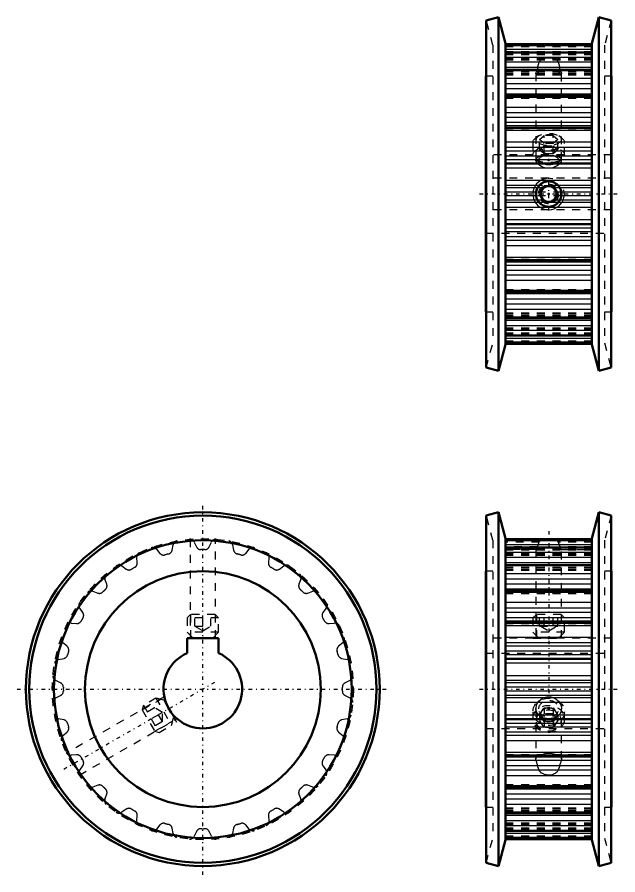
# Model space of a CAD drawing. Header units: millimetres. Extents: x -1 to 163, y 0 to 171.
# Drawn here: x -1.1 to 75.3, y 61.9 to 171 of the extents above; entities that cross this region are included whole.
import ezdxf

# ---------------------------------------------------------------- set-up
doc = ezdxf.new("R2010")
doc.units = ezdxf.units.MM
doc.linetypes.add('Center', pattern=[1.5, 0.45, -0.5, 0.05, -0.5])
doc.linetypes.add('Dashed', pattern=[2, 1, -1])
for name, color, linetype, lineweight in [('2d ConnectionPoints', 7, 'Continuous', 50), ('AM_4', 3, 'Continuous', 25), ('AM_5', 3, 'Continuous', 25), ('center', 4, 'Center', 25), ('hidden', 3, 'Dashed', 25), ('vis', 1, 'Continuous', 50)]:
    doc.layers.add(name, color=color, linetype=linetype, lineweight=lineweight)

# ---------------------------------------------------------------- blocks, each defined once
blk = doc.blocks.new('4_SET_SCREW4_3_1_0_in_MTP24XL037_A_C10_900')
at = {"layer": 'AM_5', "linetype": 'Dashed'}
for p, q in [((14.79, 82.86), (17.11, 84.2)), ((19.17, 81.27), (17.17, 84.73)), ((16.36, 80.14), (18.68, 81.48))]:
    blk.add_line(p, q, dxfattribs=at)
at = {"layer": 'hidden'}
for p, q in [((16.52, 84.36), (14.94, 83.45)), ((17.54, 84.08), (16.52, 84.36)), ((16.52, 84.36), (18.52, 80.89)), ((17.54, 84.08), (18.79, 81.92)), ((14.94, 83.45), (14.79, 82.86)), ((14.94, 83.45), (16.94, 79.98)), ((16.37, 83.12), (15.07, 82.37)), ((17.37, 81.38), (16.37, 83.12)), ((17.37, 82.54), (16.37, 83.12)), ((14.79, 82.86), (16.36, 80.14)), ((16.87, 82.25), (15.57, 81.5)), ((17.37, 81.38), (17.37, 82.54)), ((18.52, 80.89), (18.79, 81.92)), ((17.37, 81.38), (16.07, 80.63)), ((16.94, 79.98), (18.52, 80.89)), ((16.36, 80.14), (16.94, 79.98))]:
    blk.add_line(p, q, dxfattribs=at)
blk = doc.blocks.new('5_SET_SCREW4_3_2_0_in_MTP24XL037_A_C10_900')
at = {"layer": 'AM_5', "linetype": 'Dashed'}
for p, q in [((20.93, 95), (20.93, 92.32)), ((24.07, 95), (24.07, 92.32)), ((20.5, 92), (24.5, 92))]:
    blk.add_line(p, q, dxfattribs=at)
at = {"layer": 'hidden'}
for p, q in [((20.93, 95), (20.5, 94.57)), ((24.07, 95), (20.93, 95)), ((21.5, 93.5), (21.5, 95)), ((22.5, 93.5), (22.5, 95)), ((23.5, 93.5), (23.5, 95)), ((24.5, 94.57), (24.07, 95)), ((20.5, 94.57), (20.5, 92.75)), ((24.5, 94.57), (20.5, 94.57)), ((24.5, 92.75), (24.5, 94.57)), ((21.5, 93.5), (23.5, 93.5)), ((21.5, 93.5), (22.5, 92.92)), ((22.5, 92.92), (23.5, 93.5)), ((20.5, 92.75), (21.25, 92)), ((24.5, 92.75), (20.5, 92.75)), ((23.75, 92), (24.5, 92.75))]:
    blk.add_line(p, q, dxfattribs=at)
blk = doc.blocks.new('6_MTP24XL037_A_C10_b_0_in_MTP24XL037_A_C10_900')
at = {"layer": 'AM_5', "linetype": 'Dashed'}
blk.add_line((19.17, 81.27), (17.17, 84.73), dxfattribs=at)
at = {"layer": 'center'}
for p, q in [((22.5, 61.87), (22.5, 109.12)), ((24, 86.36), (4.42, 75.06)), ((-1.13, 85.5), (46.13, 85.5))]:
    blk.add_line(p, q, dxfattribs=at)
at = {"layer": 'hidden'}
for p, q in [((18.59, 103.19), (18.71, 103.87)), ((20.88, 104.58), (20.88, 92)), ((21.41, 104.22), (21.7, 103.6)), ((23.3, 103.6), (23.59, 104.22)), ((24.12, 92), (24.12, 104.58)), ((26.29, 103.87), (26.41, 103.19)), ((16.6, 103.3), (17.04, 102.78)), ((27.96, 102.78), (28.4, 103.3)), ((14.15, 101.58), (14.09, 102.26)), ((30.91, 102.26), (30.85, 101.58)), ((12.19, 101.17), (12.75, 100.77)), ((32.25, 100.77), (32.81, 101.17)), ((10.27, 98.87), (10.03, 99.51)), ((34.97, 99.51), (34.73, 98.87)), ((8.49, 97.97), (9.13, 97.73)), ((35.87, 97.73), (36.51, 97.97)), ((7.23, 95.25), (6.83, 95.81)), ((38.17, 95.81), (37.77, 95.25)), ((5.74, 93.91), (6.42, 93.85)), ((38.58, 93.85), (39.26, 93.91)), ((5.22, 90.96), (4.7, 91.4)), ((40.3, 91.4), (39.78, 90.96)), ((4.13, 89.29), (4.81, 89.41)), ((40.19, 89.41), (40.87, 89.29)), ((4.4, 86.3), (3.78, 86.59)), ((41.22, 86.59), (40.6, 86.3)), ((3.78, 84.41), (4.4, 84.7)), ((17.59, 84.54), (5.17, 77.37)), ((40.6, 84.7), (41.22, 84.41)), ((4.81, 81.59), (4.13, 81.71)), ((6.79, 74.56), (19.21, 81.73)), ((40.87, 81.71), (40.19, 81.59)), ((4.7, 79.6), (5.22, 80.04)), ((39.78, 80.04), (40.3, 79.6)), ((6.42, 77.15), (5.74, 77.09)), ((39.26, 77.09), (38.58, 77.15)), ((6.83, 75.19), (7.23, 75.75)), ((37.77, 75.75), (38.17, 75.19)), ((9.13, 73.27), (8.49, 73.03)), ((36.51, 73.03), (35.87, 73.27)), ((10.03, 71.49), (10.27, 72.13)), ((34.73, 72.13), (34.97, 71.49)), ((12.75, 70.23), (12.19, 69.83)), ((32.81, 69.83), (32.25, 70.23)), ((14.09, 68.74), (14.15, 69.42)), ((30.85, 69.42), (30.91, 68.74)), ((17.04, 68.22), (16.6, 67.7)), ((18.71, 67.13), (18.59, 67.81)), ((26.41, 67.81), (26.29, 67.13)), ((28.4, 67.7), (27.96, 68.22)), ((21.7, 67.4), (21.41, 66.78)), ((23.59, 66.78), (23.3, 67.4))]:
    blk.add_line(p, q, dxfattribs=at)
blk.add_circle((22.5, 85.5), 19.15, dxfattribs=at)
for centre, radius, start, end in [((19.31, 103.76), 0.61, 99.9017, 170), ((20.85, 103.97), 0.61, 25, 95.0983), ((24.15, 103.97), 0.61, 84.9017, 155), ((25.69, 103.76), 0.61, 10, 80.0983), ((14.69, 102.32), 0.61, 114.9017, 185), ((16.13, 102.91), 0.61, 40, 110.0982), ((17.51, 103.17), 0.61, 220, 285.7829), ((22.5, 85.5), 17.75, 104.217, 105.783), ((17.99, 103.3), 0.61, 284.217, 350), ((22.25, 103.86), 0.61, 205, 270.783), ((22.5, 85.5), 17.75, 89.217, 90.783), ((22.75, 103.86), 0.61, 269.217, 335), ((27.01, 103.3), 0.61, 190, 255.783), ((22.5, 85.5), 17.75, 74.217, 75.783), ((27.49, 103.17), 0.61, 254.217, 320), ((28.87, 102.91), 0.61, 69.9018, 140), ((30.31, 102.32), 0.61, 355, 65.0983), ((13.54, 101.52), 0.61, 299.217, 5), ((31.46, 101.52), 0.61, 175, 240.7829), ((11.84, 100.67), 0.61, 55, 125.0982), ((13.1, 101.27), 0.61, 235, 300.7829), ((22.5, 85.5), 17.75, 119.217, 120.783), ((22.5, 85.5), 17.75, 59.217, 60.783), ((31.9, 101.27), 0.61, 239.217, 305), ((33.16, 100.67), 0.61, 54.9017, 125), ((10.61, 99.72), 0.61, 129.9017, 200), ((34.39, 99.72), 0.61, 340, 50.0983), ((22.5, 85.5), 17.75, 134.217, 135.783), ((9.7, 98.66), 0.61, 314.2171, 20), ((35.3, 98.66), 0.61, 160, 225.783), ((22.5, 85.5), 17.75, 44.217, 45.783), ((8.28, 97.39), 0.61, 70, 140.0982), ((9.34, 98.3), 0.61, 250, 315.7829), ((35.66, 98.3), 0.61, 224.217, 290), ((36.72, 97.39), 0.61, 39.9017, 110), ((7.33, 96.16), 0.61, 144.9017, 215), ((37.67, 96.16), 0.61, 325, 35.0983), ((6.73, 94.9), 0.61, 329.2171, 35), ((38.27, 94.9), 0.61, 145, 210.783), ((5.68, 93.31), 0.61, 85, 155.0982), ((6.48, 94.46), 0.61, 265, 330.7829), ((22.5, 85.5), 17.75, 149.217, 150.783), ((22.5, 85.5), 17.75, 29.217, 30.783), ((38.52, 94.46), 0.61, 209.2171, 275), ((39.32, 93.31), 0.61, 24.9017, 95), ((5.09, 91.87), 0.61, 159.9017, 230), ((39.91, 91.87), 0.61, 310, 20.0983), ((4.83, 90.49), 0.61, 344.2171, 50), ((40.17, 90.49), 0.61, 130, 195.783), ((4.7, 90.01), 0.61, 280, 345.7829), ((22.5, 85.5), 17.75, 164.217, 165.783), ((22.5, 85.5), 17.75, 14.217, 15.783), ((40.3, 90.01), 0.61, 194.217, 260), ((4.24, 88.69), 0.61, 100, 170.0983), ((40.76, 88.69), 0.61, 9.9017, 80), ((4.03, 87.15), 0.61, 174.9017, 245), ((4.14, 85.75), 0.61, 359.2171, 65), ((40.86, 85.75), 0.61, 115, 180.783), ((40.97, 87.15), 0.61, 295, 5.0983), ((4.14, 85.25), 0.61, 295, 0.7829), ((22.5, 85.5), 17.75, 179.217, 180.783), ((22.5, 85.5), 17.75, 359.217, 0.783), ((40.86, 85.25), 0.61, 179.217, 245), ((4.03, 83.85), 0.61, 115, 185.0983), ((40.97, 83.85), 0.61, 354.9017, 65), ((4.24, 82.31), 0.61, 189.9017, 260), ((40.76, 82.31), 0.61, 280, 350.0983), ((4.7, 80.99), 0.61, 14.2171, 80), ((22.5, 85.5), 17.75, 194.217, 195.783), ((22.5, 85.5), 17.75, 344.217, 345.783), ((40.3, 80.99), 0.61, 100, 165.7829), ((4.83, 80.51), 0.61, 310, 15.7829), ((40.17, 80.51), 0.61, 164.217, 230), ((5.09, 79.13), 0.61, 130, 200.0983), ((39.91, 79.13), 0.61, 339.9017, 50), ((5.68, 77.69), 0.61, 204.9017, 275), ((6.48, 76.54), 0.61, 29.217, 95), ((22.5, 85.5), 17.75, 209.217, 210.783), ((6.73, 76.1), 0.61, 325, 30.7829), ((38.27, 76.1), 0.61, 149.217, 215), ((22.5, 85.5), 17.75, 329.217, 330.783), ((38.52, 76.54), 0.61, 85, 150.7829), ((39.32, 77.69), 0.61, 265, 335.0983), ((7.33, 74.84), 0.61, 145, 215.0982), ((37.67, 74.84), 0.61, 324.9017, 35), ((8.28, 73.61), 0.61, 219.9017, 290), ((9.34, 72.7), 0.61, 44.2171, 110), ((22.5, 85.5), 17.75, 224.217, 225.783), ((22.5, 85.5), 17.75, 314.217, 315.783), ((35.66, 72.7), 0.61, 70, 135.7829), ((36.72, 73.61), 0.61, 250, 320.0983), ((9.7, 72.34), 0.61, 340, 45.7829), ((35.3, 72.34), 0.61, 134.217, 200), ((10.61, 71.28), 0.61, 160, 230.0982), ((34.39, 71.28), 0.61, 309.9017, 20), ((13.1, 69.73), 0.61, 59.2171, 125), ((22.5, 85.5), 17.75, 239.217, 240.783), ((13.54, 69.48), 0.61, 355, 60.7829), ((31.46, 69.48), 0.61, 119.217, 185), ((22.5, 85.5), 17.75, 299.217, 300.783), ((31.9, 69.73), 0.61, 55, 120.7829), ((11.84, 70.33), 0.61, 234.9017, 305), ((33.16, 70.33), 0.61, 235, 305.0983), ((14.69, 68.68), 0.61, 175, 245.0982), ((16.13, 68.09), 0.61, 249.9017, 320), ((17.51, 67.83), 0.61, 74.2171, 140), ((22.5, 85.5), 17.75, 254.217, 255.783), ((17.99, 67.7), 0.61, 10, 75.7829), ((22.25, 67.14), 0.61, 89.217, 155), ((22.5, 85.5), 17.75, 269.217, 270.783), ((22.75, 67.14), 0.61, 25, 90.7829), ((27.01, 67.7), 0.61, 104.2171, 170), ((22.5, 85.5), 17.75, 284.217, 285.783), ((27.49, 67.83), 0.61, 40, 105.7829), ((28.87, 68.09), 0.61, 220, 290.0983), ((30.31, 68.68), 0.61, 294.9017, 5), ((19.31, 67.24), 0.61, 190, 260.0983), ((20.85, 67.03), 0.61, 264.9017, 335), ((24.15, 67.03), 0.61, 205, 275.0983), ((25.69, 67.24), 0.61, 279.9017, 350)]:
    blk.add_arc(centre, radius, start, end, dxfattribs=at)
at = {"layer": 'vis'}
for p, q in [((20.5, 90.08), (20.5, 92)), ((20.5, 92), (24.5, 92)), ((24.5, 92), (24.5, 90.08))]:
    blk.add_line(p, q, dxfattribs=at)
for radius in [22.5, 22.09, 18.94, 15]:
    blk.add_circle((22.5, 85.5), radius, dxfattribs=at)
blk.add_arc((22.5, 85.5), 5, 113.5782, 66.4218, dxfattribs=at)
blk = doc.blocks.new('7_SET_SCREW4_3_1_0_in_MTP24XL037_A_C10_900')
at = {"layer": 'hidden'}
for p, q in [((65.35, 82.25), (65.92, 83.12)), ((65.92, 83.12), (67.08, 83.12)), ((65.92, 83.12), (65.92, 82.37)), ((67.08, 83.12), (67.65, 82.25)), ((67.08, 83.12), (67.08, 82.37)), ((64.5, 82.62), (64.5, 81.71)), ((65.35, 81.5), (65.92, 82.37)), ((65.35, 82.25), (65.35, 81.5)), ((65.92, 81.38), (65.35, 82.25)), ((67.08, 82.37), (65.92, 82.37)), ((67.08, 82.37), (67.65, 81.5)), ((67.65, 82.25), (67.08, 81.38)), ((67.65, 82.25), (67.65, 81.5)), ((68.5, 81.71), (68.5, 82.62)), ((65.92, 80.63), (65.35, 81.5)), ((67.08, 81.38), (65.92, 81.38)), ((65.92, 81.38), (65.92, 80.63)), ((67.65, 81.5), (67.08, 80.63)), ((67.08, 81.38), (67.08, 80.63)), ((67.08, 80.63), (65.92, 80.63))]:
    blk.add_line(p, q, dxfattribs=at)
for centre, major_axis in [((66.5, 82.62), (2, 0)), ((66.5, 83), (-1.25, 0)), ((66.5, 81.71), (2, 0)), ((66.5, 81.5), (-1.57, 0))]:
    blk.add_ellipse(centre, major_axis=major_axis, ratio=0.866025, dxfattribs=at)
for start_param, end_param in [(1.570796, 3.665191), (4.712389, 7.853982), (3.665191, 4.712389)]:
    blk.add_ellipse((66.5, 82.25), major_axis=(1, 0), ratio=0.866025, start_param=start_param, end_param=end_param, dxfattribs=at)
blk = doc.blocks.new('8_SET_SCREW4_3_2_0_in_MTP24XL037_A_C10_900')
at = {"layer": 'AM_5', "linetype": 'Dashed'}
for p, q in [((64.93, 95), (64.93, 92.32)), ((68.07, 95), (68.07, 92.32)), ((64.5, 92), (68.5, 92))]:
    blk.add_line(p, q, dxfattribs=at)
at = {"layer": 'hidden'}
for p, q in [((64.93, 95), (64.5, 94.57)), ((68.07, 95), (64.93, 95)), ((65.35, 93.5), (65.35, 95)), ((65.92, 93.5), (65.92, 95)), ((67.08, 93.5), (67.08, 95)), ((67.65, 93.5), (67.65, 95)), ((68.5, 94.57), (68.07, 95)), ((68.5, 94.57), (64.5, 94.57)), ((64.5, 94.57), (64.5, 92.75)), ((68.5, 92.75), (68.5, 94.57)), ((65.35, 93.5), (67.65, 93.5)), ((65.5, 93.5), (66.5, 92.92)), ((66.5, 92.92), (67.5, 93.5)), ((68.5, 92.75), (64.5, 92.75)), ((64.5, 92.75), (65.25, 92)), ((67.75, 92), (68.5, 92.75))]:
    blk.add_line(p, q, dxfattribs=at)
blk = doc.blocks.new('9_MTP24XL037_A_C10_b_0_in_MTP24XL037_A_C10_900')
at = {"layer": 'AM_4'}
for p, q in [((72, 104.57), (61, 104.57)), ((72, 104.36), (61, 104.36)), ((72, 103.87), (61, 103.87)), ((72, 103.48), (61, 103.48)), ((72, 102.87), (61, 102.87)), ((72, 102.26), (61, 102.26)), ((72, 101.58), (61, 101.58)), ((72, 101.17), (61, 101.17)), ((72, 100.19), (61, 100.19)), ((72, 99.51), (61, 99.51)), ((72, 98.87), (61, 98.87)), ((72, 98.22), (61, 98.22)), ((72, 97.78), (61, 97.78)), ((72, 96.51), (61, 96.51)), ((72, 95.81), (61, 95.81)), ((72, 95.25), (61, 95.25)), ((72, 94.58), (61, 94.58)), ((72, 94.16), (61, 94.16)), ((72, 93.56), (61, 93.56)), ((72, 92.08), (61, 92.08)), ((72, 91.4), (61, 91.4)), ((72, 90.96), (61, 90.96)), ((72, 90.33), (61, 90.33)), ((72, 89.86), (61, 89.86)), ((72, 89.41), (61, 89.41)), ((72, 89.29), (61, 89.29)), ((72, 88.79), (61, 88.79)), ((72, 87.2), (61, 87.2)), ((72, 86.59), (61, 86.59)), ((72, 86.3), (61, 86.3)), ((72, 85.74), (61, 85.74)), ((72, 85.26), (61, 85.26)), ((72, 84.7), (61, 84.7)), ((72, 84.41), (61, 84.41)), ((72, 83.8), (61, 83.8)), ((72, 82.21), (61, 82.21)), ((72, 81.71), (61, 81.71)), ((72, 81.59), (61, 81.59)), ((72, 81.14), (61, 81.14)), ((72, 80.67), (61, 80.67)), ((72, 80.04), (61, 80.04)), ((72, 79.6), (61, 79.6)), ((72, 78.92), (61, 78.92)), ((72, 77.44), (61, 77.44)), ((72, 76.84), (61, 76.84)), ((72, 76.42), (61, 76.42)), ((72, 75.75), (61, 75.75)), ((72, 75.19), (61, 75.19)), ((72, 74.49), (61, 74.49)), ((72, 73.22), (61, 73.22)), ((72, 72.78), (61, 72.78)), ((72, 72.13), (61, 72.13)), ((72, 71.49), (61, 71.49)), ((72, 70.81), (61, 70.81)), ((72, 69.83), (61, 69.83)), ((72, 69.42), (61, 69.42)), ((72, 68.74), (61, 68.74)), ((72, 68.13), (61, 68.13)), ((72, 67.52), (61, 67.52)), ((72, 67.13), (61, 67.13)), ((72, 66.64), (61, 66.64)), ((72, 66.43), (61, 66.43))]:
    blk.add_line(p, q, dxfattribs=at)
at = {"layer": 'AM_5', "linetype": 'Dashed'}
blk.add_line((68.5, 92), (64.5, 92), dxfattribs=at)
at = {"layer": 'center'}
for p, q in [((66.5, 105.61), (66.5, 84.54)), ((57.7, 85.5), (75.3, 85.5))]:
    blk.add_line(p, q, dxfattribs=at)
at = {"layer": 'hidden'}
for p, q in [((59.4, 104.44), (58.56, 107.59)), ((74.44, 107.59), (73.6, 104.44)), ((59.4, 104.44), (59.4, 66.56)), ((65.3, 104.22), (61, 104.22)), ((72, 104.22), (67.7, 104.22)), ((73.6, 104.44), (73.6, 66.56)), ((65.09, 103.6), (61, 103.6)), ((72, 103.3), (61, 103.3)), ((64.88, 103.25), (61, 103.25)), ((64.9, 103.25), (61, 103.25)), ((61, 103.25), (64.9, 103.25)), ((72, 103.19), (61, 103.19)), ((72, 102.78), (61, 102.78)), ((72, 102.71), (61, 102.71)), ((72, 102.58), (61, 102.58)), ((64.88, 103.25), (64.88, 92)), ((64.88, 103.25), (64.9, 103.25)), ((64.9, 103.25), (64.9, 103.25)), ((72, 103.6), (67.91, 103.6)), ((68.1, 103.25), (68.09, 103.25)), ((72, 103.25), (68.1, 103.25)), ((68.1, 103.25), (72, 103.25)), ((68.1, 103.25), (68.12, 103.25)), ((72, 103.25), (68.12, 103.25)), ((68.12, 92), (68.12, 103.25)), ((61, 102.56), (72, 102.56)), ((59.4, 100.5), (58.56, 100.5)), ((72, 101.17), (61, 101.17)), ((72, 100.99), (61, 100.99)), ((72, 100.77), (61, 100.77)), ((72, 100.75), (61, 100.75)), ((61, 100.66), (72, 100.66)), ((74.44, 100.5), (73.6, 100.5)), ((72, 97.97), (61, 97.97)), ((72, 97.88), (61, 97.88)), ((72, 97.73), (61, 97.73)), ((61, 97.69), (72, 97.69)), ((72, 93.91), (61, 93.91)), ((72, 93.85), (61, 93.85)), ((61, 93.85), (72, 93.85)), ((74.5, 92), (58.5, 92)), ((58.5, 90.08), (74.5, 90.08)), ((64.88, 83), (64.88, 76.62)), ((68.12, 76.62), (68.12, 83)), ((58.5, 80.5), (74.5, 80.5)), ((72, 77.15), (61, 77.15)), ((72, 77.15), (61, 77.15)), ((72, 77.09), (61, 77.09)), ((64.88, 76.62), (64.9, 76.84)), ((68.12, 76.62), (68.1, 76.42)), ((72, 73.31), (61, 73.31)), ((72, 73.27), (61, 73.27)), ((72, 73.12), (61, 73.12)), ((72, 73.03), (61, 73.03)), ((58.56, 70.5), (59.4, 70.5)), ((72, 70.34), (61, 70.34)), ((72, 70.25), (61, 70.25)), ((72, 70.23), (61, 70.23)), ((72, 70.01), (61, 70.01)), ((73.6, 70.5), (74.44, 70.5)), ((72, 69.83), (61, 69.83)), ((72, 68.44), (61, 68.44)), ((72, 68.42), (61, 68.42)), ((72, 68.29), (61, 68.29)), ((72, 68.22), (61, 68.22)), ((72, 67.81), (61, 67.81)), ((61, 67.75), (72, 67.75)), ((72, 67.75), (61, 67.75)), ((72, 67.7), (61, 67.7)), ((72, 67.4), (61, 67.4)), ((72, 66.78), (61, 66.78)), ((58.56, 63.41), (59.4, 66.56)), ((73.6, 66.56), (74.44, 63.41))]:
    blk.add_line(p, q, dxfattribs=at)
for points in [[(65.09, 103.6), (65.17, 103.86), (65.25, 104.1), (65.3, 104.22)], [(65.3, 104.22), (65.35, 104.3), (65.4, 104.37), (65.46, 104.43), (65.54, 104.47), (65.67, 104.52), (65.81, 104.55), (66.04, 104.57), (66.23, 104.57)], [(66.79, 104.57), (66.96, 104.57), (67.13, 104.56), (67.29, 104.53), (67.4, 104.5), (67.5, 104.45), (67.57, 104.4), (67.63, 104.33), (67.7, 104.22)], [(67.7, 104.22), (67.79, 103.99), (67.87, 103.74), (67.91, 103.6)], [(65.09, 103.6), (65.06, 103.51), (65.03, 103.43), (65, 103.36), (64.96, 103.31), (64.93, 103.27), (64.91, 103.25), (64.9, 103.25)], [(68.09, 103.25), (68.08, 103.26), (68.06, 103.28), (68.03, 103.32), (68, 103.37), (67.96, 103.44), (67.93, 103.52), (67.91, 103.6)], [(64.88, 83), (64.89, 83.13), (64.93, 83.36), (65.01, 83.58), (65.14, 83.8), (65.3, 84), (65.5, 84.18), (65.72, 84.34), (65.89, 84.42), (66.07, 84.48), (66.25, 84.52), (66.52, 84.54), (66.78, 84.51), (67.03, 84.45), (67.27, 84.34), (67.49, 84.2), (67.68, 84.02), (67.85, 83.81), (67.99, 83.58), (68.07, 83.34), (68.12, 83.1), (68.12, 83)], [(66.5, 81.73), (66.24, 81.75), (65.98, 81.79), (65.74, 81.87), (65.52, 81.97), (65.32, 82.1), (65.15, 82.26), (65.06, 82.39), (64.98, 82.52), (64.93, 82.67), (64.88, 82.89), (64.88, 83)], [(68.12, 83), (68.11, 82.87), (68.07, 82.65), (67.98, 82.45), (67.86, 82.27), (67.7, 82.11), (67.5, 81.98), (67.27, 81.87), (67.01, 81.79), (66.76, 81.75), (66.5, 81.73)], [(64.9, 76.42), (64.88, 76.62), (64.88, 76.62)], [(64.99, 77.08), (64.96, 77.04), (64.93, 76.97), (64.91, 76.89), (64.9, 76.84)], [(64.9, 76.42), (64.92, 76.33), (64.94, 76.23), (64.97, 76.13), (65, 76.03), (65.04, 75.93), (65.07, 75.83), (65.09, 75.75)], [(65.08, 77.15), (65.06, 77.15), (65.03, 77.13), (65, 77.09), (64.99, 77.08)], [(65.09, 77.15), (65.17, 77.12), (65.25, 77.1), (65.3, 77.09)], [(65.33, 77.08), (65.35, 77.08), (65.4, 77.1), (65.46, 77.12), (65.54, 77.14), (65.67, 77.19), (65.81, 77.25), (66.04, 77.31), (66.28, 77.35), (66.53, 77.37), (66.78, 77.35), (66.96, 77.31), (67.13, 77.27), (67.29, 77.21), (67.4, 77.17), (67.5, 77.13), (67.57, 77.1), (67.63, 77.09), (67.67, 77.08)], [(67.7, 77.09), (67.79, 77.11), (67.87, 77.13), (67.91, 77.15)], [(67.91, 75.75), (67.94, 75.84), (67.97, 75.94), (68, 76.05), (68.04, 76.15), (68.07, 76.26), (68.09, 76.36), (68.1, 76.42)], [(68.01, 77.09), (68, 77.1), (67.96, 77.13), (67.93, 77.15), (67.92, 77.15)], [(68.1, 76.84), (68.08, 76.92), (68.06, 76.99), (68.03, 77.05), (68.01, 77.09)], [(68.1, 76.84), (68.12, 76.63), (68.12, 76.62)], [(65.3, 75.19), (65.21, 75.4), (65.13, 75.62), (65.09, 75.75)], [(67.91, 75.75), (67.83, 75.52), (67.75, 75.3), (67.7, 75.19)], [(67.7, 75.19), (67.65, 75.11), (67.6, 75.03), (67.54, 74.96), (67.46, 74.89), (67.33, 74.79), (67.19, 74.71), (66.96, 74.62), (66.72, 74.57), (66.47, 74.56), (66.22, 74.58), (66.04, 74.62), (65.87, 74.68), (65.71, 74.76), (65.6, 74.83), (65.5, 74.92), (65.43, 75), (65.37, 75.08), (65.3, 75.19)]]:
    blk.add_lwpolyline(points, dxfattribs=at)
at = {"layer": 'vis'}
for p, q in [((60.1, 108), (58.56, 107.59)), ((58.56, 107.59), (58.56, 63.41)), ((61, 104.65), (60.1, 108)), ((60.1, 108), (60.1, 63)), ((72.9, 108), (72, 104.65)), ((74.44, 107.59), (72.9, 108)), ((72.9, 108), (72.9, 63)), ((74.44, 107.59), (74.44, 63.41)), ((61, 104.65), (61, 66.35)), ((72, 104.58), (61, 104.58)), ((72, 104.65), (72, 66.35)), ((72, 103.52), (61, 103.52)), ((58.56, 100.5), (58.5, 100.5)), ((58.5, 100.5), (58.5, 70.5)), ((72, 101.28), (61, 101.28)), ((74.5, 100.5), (74.44, 100.5)), ((74.5, 100.5), (74.5, 70.5)), ((72, 98), (61, 98)), ((72, 93.92), (61, 93.92)), ((61, 77.08), (72, 77.08)), ((61, 73), (72, 73)), ((58.5, 70.5), (58.56, 70.5)), ((74.44, 70.5), (74.5, 70.5)), ((61, 69.72), (72, 69.72)), ((61, 67.48), (72, 67.48)), ((60.1, 63), (61, 66.35)), ((61, 66.42), (72, 66.42)), ((72, 66.35), (72.9, 63)), ((58.56, 63.41), (60.1, 63)), ((72.9, 63), (74.44, 63.41))]:
    blk.add_line(p, q, dxfattribs=at)
blk = doc.blocks.new('16_SET_SCREW4_3_1_0_in_MTP24XL037_A_C10_900')
at = {"layer": 'hidden'}
for p, q in [((64.5, 155.06), (64.5, 153.48)), ((65.22, 155.88), (64.87, 155.63)), ((65.35, 155.43), (65.92, 155.93)), ((65.35, 154.13), (65.35, 155.43)), ((65.92, 154.93), (65.35, 155.43)), ((65.92, 153.63), (65.92, 155.93)), ((67.08, 155.93), (65.92, 155.93)), ((67.08, 153.63), (67.08, 155.93)), ((67.08, 155.93), (67.65, 155.43)), ((67.65, 155.43), (67.08, 154.93)), ((67.65, 154.13), (67.65, 155.43)), ((68.13, 155.63), (67.78, 155.88)), ((68.5, 153.48), (68.5, 155.06)), ((65.35, 154.13), (65.92, 154.63)), ((65.92, 153.63), (65.35, 154.13)), ((67.08, 154.93), (65.92, 154.93)), ((65.92, 154.63), (67.08, 154.63)), ((67.08, 154.63), (67.65, 154.13)), ((67.65, 154.13), (67.08, 153.63)), ((64.87, 152.9), (65.48, 152.47)), ((67.08, 153.63), (65.92, 153.63)), ((67.52, 152.47), (68.13, 152.9))]:
    blk.add_line(p, q, dxfattribs=at)
for centre, major_axis in [((66.5, 155.06), (-2, 0)), ((66.5, 155.43), (-1.57, 0)), ((66.5, 153.48), (-2, 0)), ((66.5, 154.13), (-1, 0)), ((66.5, 152.83), (-1.25, 0))]:
    blk.add_ellipse(centre, major_axis=major_axis, ratio=0.5, dxfattribs=at)
blk = doc.blocks.new('17_SET_SCREW4_3_2_0_in_MTP24XL037_A_C10_900')
at = {"layer": 'AM_5'}
blk.add_arc((66.5, 148.5), 1.57, 75, 15, dxfattribs=at)
at = {"layer": 'center'}
blk.add_line((66.5, 146.4), (66.5, 150.6), dxfattribs=at)
at = {"layer": 'hidden'}
blk.add_circle((66.5, 148.5), 1.25, dxfattribs=at)
at = {"layer": 'vis'}
for p, q in [((65.92, 149.5), (65.35, 148.5)), ((65.35, 148.5), (65.92, 147.5)), ((67.08, 149.5), (65.92, 149.5)), ((67.65, 148.5), (67.08, 149.5)), ((67.08, 147.5), (67.65, 148.5)), ((67.08, 147.5), (65.92, 147.5))]:
    blk.add_line(p, q, dxfattribs=at)
blk.add_circle((66.5, 148.5), 1, dxfattribs=at)
blk = doc.blocks.new('18_MTP24XL037_A_C10_b_0_in_MTP24XL037_A_C10_900')
at = {"layer": 'AM_4'}
for p, q in [((72, 167.57), (61, 167.57)), ((72, 167.36), (61, 167.36)), ((72, 166.87), (61, 166.87)), ((72, 166.48), (61, 166.48)), ((72, 165.87), (61, 165.87)), ((72, 165.26), (61, 165.26)), ((72, 164.58), (61, 164.58)), ((72, 164.17), (61, 164.17)), ((72, 163.19), (61, 163.19)), ((72, 162.51), (61, 162.51)), ((72, 161.87), (61, 161.87)), ((72, 161.22), (61, 161.22)), ((72, 160.78), (61, 160.78)), ((72, 159.51), (61, 159.51)), ((72, 158.81), (61, 158.81)), ((72, 158.25), (61, 158.25)), ((72, 157.58), (61, 157.58)), ((72, 157.16), (61, 157.16)), ((72, 156.56), (61, 156.56)), ((72, 155.08), (61, 155.08)), ((72, 154.4), (61, 154.4)), ((72, 153.96), (61, 153.96)), ((72, 153.33), (61, 153.33)), ((72, 152.86), (61, 152.86)), ((72, 152.41), (61, 152.41)), ((72, 152.29), (61, 152.29)), ((72, 151.79), (61, 151.79)), ((72, 150.2), (61, 150.2)), ((65.3, 149.59), (61, 149.59)), ((72, 149.59), (67.7, 149.59)), ((65.09, 149.3), (61, 149.3)), ((64.9, 148.74), (61, 148.74)), ((72, 149.3), (67.91, 149.3)), ((72, 148.74), (68.1, 148.74)), ((64.9, 148.26), (61, 148.26)), ((65.09, 147.7), (61, 147.7)), ((65.3, 147.41), (61, 147.41)), ((72, 147.41), (67.7, 147.41)), ((72, 147.7), (67.91, 147.7)), ((72, 148.26), (68.1, 148.26)), ((72, 146.8), (61, 146.8)), ((72, 145.21), (61, 145.21)), ((72, 144.71), (61, 144.71)), ((72, 144.59), (61, 144.59)), ((72, 144.14), (61, 144.14)), ((72, 143.67), (61, 143.67)), ((72, 143.04), (61, 143.04)), ((72, 142.6), (61, 142.6)), ((72, 141.92), (61, 141.92)), ((72, 140.44), (61, 140.44)), ((72, 139.84), (61, 139.84)), ((72, 139.42), (61, 139.42)), ((72, 138.75), (61, 138.75)), ((72, 138.19), (61, 138.19)), ((72, 137.49), (61, 137.49)), ((72, 136.22), (61, 136.22)), ((72, 135.78), (61, 135.78)), ((72, 135.13), (61, 135.13)), ((72, 134.49), (61, 134.49)), ((72, 133.81), (61, 133.81)), ((72, 132.83), (61, 132.83)), ((72, 132.42), (61, 132.42)), ((72, 131.74), (61, 131.74)), ((72, 131.13), (61, 131.13)), ((72, 130.52), (61, 130.52)), ((72, 130.13), (61, 130.13)), ((72, 129.64), (61, 129.64)), ((72, 129.43), (61, 129.43))]:
    blk.add_line(p, q, dxfattribs=at)
at = {"layer": 'AM_5'}
blk.add_arc((66.5, 148.5), 2, 75, 15, dxfattribs=at)
at = {"layer": 'center'}
blk.add_line((57.7, 148.5), (75.3, 148.5), dxfattribs=at)
at = {"layer": 'hidden'}
for p, q in [((59.4, 167.44), (58.56, 170.59)), ((74.44, 170.59), (73.6, 167.44)), ((59.4, 167.44), (59.4, 129.56)), ((72, 167.22), (61, 167.22)), ((73.6, 167.44), (73.6, 129.56)), ((72, 166.6), (61, 166.6)), ((72, 166.3), (61, 166.3)), ((72, 166.25), (61, 166.25)), ((72, 166.25), (61, 166.25)), ((72, 166.19), (61, 166.19)), ((72, 165.78), (61, 165.78)), ((72, 165.71), (61, 165.71)), ((72, 165.58), (61, 165.58)), ((61, 165.56), (72, 165.56)), ((72, 164.17), (61, 164.17)), ((72, 163.99), (61, 163.99)), ((72, 163.77), (61, 163.77)), ((72, 163.75), (61, 163.75)), ((64.88, 163.87), (64.9, 163.99)), ((64.88, 163.87), (64.88, 152.83)), ((68.12, 163.87), (68.1, 163.75)), ((68.12, 152.83), (68.12, 163.87)), ((59.4, 163.5), (58.56, 163.5)), ((61, 163.66), (72, 163.66)), ((74.44, 163.5), (73.6, 163.5)), ((72, 160.97), (61, 160.97)), ((72, 160.88), (61, 160.88)), ((72, 160.73), (61, 160.73)), ((61, 160.69), (72, 160.69)), ((72, 156.91), (61, 156.91)), ((72, 156.85), (61, 156.85)), ((61, 156.85), (72, 156.85)), ((74.5, 153.5), (58.5, 153.5)), ((66.5, 151.79), (66.39, 151.79)), ((66.61, 151.79), (66.5, 151.79)), ((74.5, 150.5), (58.5, 150.5)), ((67.7, 149.59), (65.3, 149.59)), ((68.1, 148.74), (64.9, 148.74)), ((67.91, 149.3), (65.09, 149.3)), ((68.1, 148.26), (64.9, 148.26)), ((67.91, 147.7), (65.09, 147.7)), ((67.7, 147.41), (65.3, 147.41)), ((74.5, 146.5), (58.5, 146.5)), ((58.5, 143.5), (74.5, 143.5)), ((72, 140.15), (61, 140.15)), ((72, 140.15), (61, 140.15)), ((72, 140.09), (61, 140.09)), ((72, 136.31), (61, 136.31)), ((72, 136.27), (61, 136.27)), ((72, 136.12), (61, 136.12)), ((72, 136.03), (61, 136.03)), ((58.56, 133.5), (59.4, 133.5)), ((72, 133.34), (61, 133.34)), ((72, 133.25), (61, 133.25)), ((72, 133.23), (61, 133.23)), ((73.6, 133.5), (74.44, 133.5)), ((72, 133.01), (61, 133.01)), ((72, 132.83), (61, 132.83)), ((72, 131.44), (61, 131.44)), ((72, 131.42), (61, 131.42)), ((72, 131.29), (61, 131.29)), ((72, 131.22), (61, 131.22)), ((72, 130.81), (61, 130.81)), ((61, 130.75), (72, 130.75)), ((72, 130.75), (61, 130.75)), ((72, 130.7), (61, 130.7)), ((72, 130.4), (61, 130.4)), ((58.56, 126.41), (59.4, 129.56)), ((72, 129.78), (61, 129.78)), ((73.6, 129.56), (74.44, 126.41))]:
    blk.add_line(p, q, dxfattribs=at)
for points in [[(65.09, 164.58), (65.17, 164.86), (65.25, 165.12), (65.3, 165.26)], [(65.3, 165.26), (65.35, 165.35), (65.4, 165.44), (65.46, 165.51), (65.54, 165.58), (65.67, 165.67), (65.81, 165.73), (66.04, 165.79), (66.28, 165.82), (66.53, 165.83), (66.78, 165.82), (66.96, 165.79), (67.13, 165.75), (67.29, 165.69), (67.4, 165.63), (67.5, 165.55), (67.57, 165.47), (67.63, 165.39), (67.7, 165.26)], [(67.7, 165.26), (67.79, 165.01), (67.87, 164.73), (67.91, 164.58)], [(64.9, 163.75), (64.88, 163.87), (64.88, 163.87)], [(65.09, 164.58), (65.06, 164.47), (65.03, 164.37), (65, 164.27), (64.96, 164.18), (64.93, 164.1), (64.91, 164.02), (64.9, 163.99)], [(64.9, 163.75), (64.92, 163.71), (64.94, 163.68), (64.97, 163.66), (64.98, 163.66)], [(64.98, 163.66), (65, 163.67), (65.04, 163.69), (65.07, 163.73), (65.09, 163.77)], [(65.3, 164.17), (65.21, 164.02), (65.13, 163.86), (65.09, 163.77)], [(65.59, 164.28), (65.5, 164.27), (65.43, 164.26), (65.37, 164.23), (65.3, 164.17)], [(67.41, 164.28), (67.33, 164.28), (67.19, 164.26), (66.96, 164.24), (66.72, 164.22), (66.47, 164.21), (66.22, 164.22), (66.04, 164.24), (65.87, 164.26), (65.71, 164.27), (65.6, 164.28), (65.59, 164.28)], [(67.7, 164.17), (67.65, 164.22), (67.6, 164.25), (67.54, 164.27), (67.46, 164.28), (67.41, 164.28)], [(67.91, 163.77), (67.83, 163.94), (67.75, 164.09), (67.7, 164.17)], [(68.1, 163.99), (68.08, 164.05), (68.06, 164.12), (68.03, 164.2), (68, 164.29), (67.96, 164.38), (67.93, 164.49), (67.91, 164.58)], [(67.91, 163.77), (67.94, 163.72), (67.97, 163.68), (68, 163.67), (68.02, 163.66)], [(68.02, 163.66), (68.04, 163.67), (68.07, 163.68), (68.09, 163.72), (68.1, 163.75)], [(68.1, 163.99), (68.12, 163.87), (68.12, 163.87)], [(64.88, 152.83), (64.89, 152.9), (64.93, 153.02), (65.01, 153.12), (65.14, 153.2), (65.3, 153.27), (65.5, 153.32), (65.52, 153.33)], [(66.39, 151.79), (66.24, 151.8), (65.98, 151.85), (65.74, 151.93), (65.52, 152.04), (65.32, 152.17), (65.15, 152.31), (65.06, 152.41), (64.98, 152.52), (64.93, 152.62), (64.88, 152.77), (64.88, 152.83)], [(65.52, 153.33), (65.72, 153.36), (65.89, 153.38), (66.07, 153.39), (66.25, 153.4), (66.52, 153.41), (66.78, 153.4), (67.03, 153.39), (67.27, 153.36), (67.48, 153.33)], [(68.12, 152.83), (68.11, 152.75), (68.07, 152.61), (67.98, 152.47), (67.86, 152.32), (67.7, 152.18), (67.5, 152.05), (67.27, 151.94), (67.01, 151.85), (66.76, 151.8), (66.61, 151.79)], [(67.48, 153.33), (67.49, 153.33), (67.68, 153.28), (67.85, 153.21), (67.99, 153.12), (68.07, 153.01), (68.12, 152.89), (68.12, 152.83)]]:
    blk.add_lwpolyline(points, dxfattribs=at)
at = {"layer": 'vis'}
for p, q in [((60.1, 171), (58.56, 170.59)), ((58.56, 170.59), (58.56, 126.41)), ((60.1, 171), (60.1, 126)), ((61, 167.65), (60.1, 171)), ((72.9, 171), (72, 167.65)), ((72.9, 171), (72.9, 126)), ((74.44, 170.59), (72.9, 171)), ((74.44, 170.59), (74.44, 126.41)), ((61, 167.65), (61, 129.35)), ((72, 167.58), (61, 167.58)), ((72, 167.65), (72, 129.35)), ((72, 166.52), (61, 166.52)), ((72, 164.28), (61, 164.28)), ((58.5, 163.5), (58.5, 133.5)), ((58.56, 163.5), (58.5, 163.5)), ((74.5, 163.5), (74.44, 163.5)), ((74.5, 163.5), (74.5, 133.5)), ((72, 161), (61, 161)), ((72, 156.92), (61, 156.92)), ((61, 140.08), (72, 140.08)), ((61, 136), (72, 136)), ((58.5, 133.5), (58.56, 133.5)), ((74.44, 133.5), (74.5, 133.5)), ((61, 132.72), (72, 132.72)), ((61, 130.48), (72, 130.48)), ((60.1, 126), (61, 129.35)), ((61, 129.42), (72, 129.42)), ((72, 129.35), (72.9, 126)), ((58.56, 126.41), (60.1, 126)), ((72.9, 126), (74.44, 126.41))]:
    blk.add_line(p, q, dxfattribs=at)
for points in [[(65.3, 149.59), (65.21, 149.49), (65.13, 149.37), (65.09, 149.3)], [(67.7, 149.59), (67.65, 149.64), (67.6, 149.69), (67.54, 149.75), (67.46, 149.8), (67.33, 149.89), (67.19, 149.97), (66.96, 150.05), (66.72, 150.11), (66.47, 150.12), (66.22, 150.1), (66.04, 150.06), (65.87, 149.99), (65.71, 149.92), (65.6, 149.85), (65.5, 149.78), (65.43, 149.72), (65.37, 149.66), (65.3, 149.59)], [(67.91, 149.3), (67.83, 149.42), (67.75, 149.54), (67.7, 149.59)], [(64.9, 148.74), (64.88, 148.5), (64.9, 148.26)], [(64.9, 148.74), (64.92, 148.84), (64.94, 148.94), (64.97, 149.03), (65, 149.12), (65.04, 149.2), (65.07, 149.26), (65.09, 149.3)], [(67.91, 149.3), (67.94, 149.25), (67.97, 149.18), (68, 149.1), (68.04, 149.01), (68.07, 148.91), (68.09, 148.8), (68.1, 148.74)], [(68.1, 148.26), (68.12, 148.5), (68.1, 148.74)], [(65.09, 147.7), (65.06, 147.75), (65.03, 147.82), (65, 147.9), (64.96, 147.99), (64.93, 148.09), (64.91, 148.2), (64.9, 148.26)], [(65.09, 147.7), (65.17, 147.58), (65.25, 147.46), (65.3, 147.41)], [(65.3, 147.41), (65.35, 147.36), (65.4, 147.31), (65.46, 147.25), (65.54, 147.2), (65.67, 147.11), (65.81, 147.03), (66.04, 146.95), (66.28, 146.89), (66.53, 146.88), (66.78, 146.9), (66.96, 146.94), (67.13, 147.01), (67.29, 147.08), (67.4, 147.15), (67.5, 147.22), (67.57, 147.28), (67.63, 147.34), (67.7, 147.41)], [(67.7, 147.41), (67.79, 147.51), (67.87, 147.63), (67.91, 147.7)], [(68.1, 148.26), (68.08, 148.16), (68.06, 148.06), (68.03, 147.97), (68, 147.88), (67.96, 147.8), (67.93, 147.74), (67.91, 147.7)]]:
    blk.add_lwpolyline(points, dxfattribs=at)

msp = doc.modelspace()

# ---------------------------------------------------------------- linework, layer by layer
at = {"layer": '2d ConnectionPoints'}
for p in [(66.5, 152.83), (66.5, 148.5), (66.5, 148.5), (22.5, 92), (22.5, 92), (66.5, 92), (66.5, 92), (18.17, 83), (66.5, 83)]:
    msp.add_point(p, dxfattribs=at)

# ---------------------------------------------------------------- block references
for name in ['18_MTP24XL037_A_C10_b_0_in_MTP24XL037_A_C10_900', '16_SET_SCREW4_3_1_0_in_MTP24XL037_A_C10_900', '17_SET_SCREW4_3_2_0_in_MTP24XL037_A_C10_900', '6_MTP24XL037_A_C10_b_0_in_MTP24XL037_A_C10_900', '9_MTP24XL037_A_C10_b_0_in_MTP24XL037_A_C10_900', '5_SET_SCREW4_3_2_0_in_MTP24XL037_A_C10_900', '8_SET_SCREW4_3_2_0_in_MTP24XL037_A_C10_900', '4_SET_SCREW4_3_1_0_in_MTP24XL037_A_C10_900', '7_SET_SCREW4_3_1_0_in_MTP24XL037_A_C10_900']:
    msp.add_blockref(name, (0, 0))

doc.saveas('drawing.dxf')
